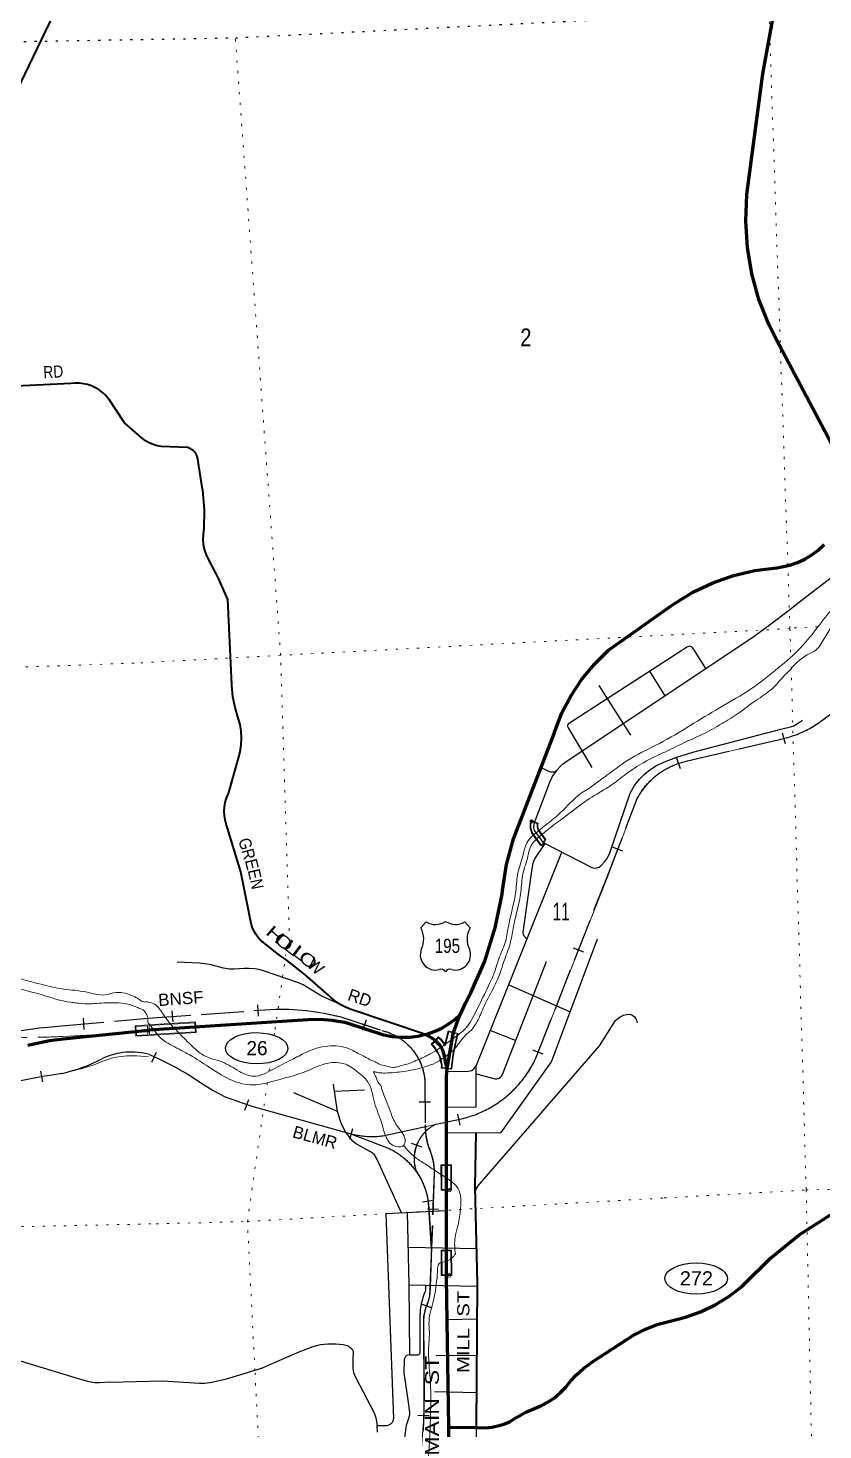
# Model space of a CAD drawing. Header units: feet. Extents: x 751810 to 1010326, y -353855 to -161247.
# Drawn here: x 908761 to 916626, y -209049 to -195181 of the extents above; entities that cross this region are included whole.
import ezdxf
from ezdxf.enums import TextEntityAlignment as Align

# ---------------------------------------------------------------- set-up
doc = ezdxf.new("R2010")
doc.units = ezdxf.units.FT
doc.header["$LTSCALE"] = 70
doc.header["$PDMODE"] = 32
doc.header["$PDSIZE"] = 35
doc.linetypes.add('DOTTED', pattern=[1.5, 0.3, -1.2])
doc.linetypes.add('LONG_DASHED', pattern=[7.5, 6, -1.5])
for name, color, linetype, lineweight in [('16', 7, 'Continuous', 25), ('17', 7, 'Continuous', 25), ('20', 7, 'Continuous', 70), ('23', 7, 'Continuous', 70), ('26', 7, 'Continuous', 40), ('29', 7, 'Continuous', 25), ('31', 7, 'Continuous', 13), ('34', 7, 'Continuous', 25), ('39', 7, 'Continuous', 13), ('55', 7, 'Continuous', 13), ('57', 7, 'Continuous', 13), ('59', 7, 'Continuous', 13), ('6', 7, 'DOTTED', 25), ('63', 7, 'Continuous', 25), ('7', 7, 'DOTTED', 13)]:
    doc.layers.add(name, color=color, linetype=linetype, lineweight=lineweight)
doc.layers.add('27', color=7, linetype='Continuous')

msp = doc.modelspace()

# ---------------------------------------------------------------- linework, layer by layer
at = {"layer": '16'}
for p, q in [((912646.84, -204082.48), (912698.15, -204023.72)), ((912889.91, -204017.75), (912889.63, -204017.95)), ((913082, -204023.63), (913133.39, -204082.48))]:
    msp.add_line(p, q, dxfattribs=at)
for centre, radius, start, end in [((912453.86, -204193.11), 222.05, 332.97043, 29.75871), ((912789.23, -203866.06), 182.07, 239.97227, 303.45418), ((912991.01, -203866.56), 181.52, 236.33975, 300.08743), ((912991, -203866.06), 182.07, 236.54582, 236.59441), ((913326.36, -204193.11), 222.05, 150.24129, 207.02957), ((912793.05, -204348.01), 151.42, 159.09177, 283.81923), ((912987.17, -204348.01), 151.42, 256.18077, 20.90823)]:
    msp.add_arc(centre, radius, start, end, dxfattribs=at)
for centre, major_axis, start_param, end_param in [((912848.39, -204546.83), (-19.56, 51.67), 4.95877769, 6.28318531), ((912931.84, -204546.83), (19.56, 51.67), 0, 1.32637542)]:
    msp.add_ellipse(centre, major_axis=major_axis, ratio=0.929097, start_param=start_param, end_param=end_param, dxfattribs=at)
at = {"layer": '17'}
for centre in [(911022.68, -205273.3), (915370.43, -207550.56)]:
    msp.add_ellipse(centre, major_axis=(-309.24, 1), ratio=0.500121, dxfattribs=at)
at = {"layer": '20'}
for points in [[(916765.15, -199397.9), (916192.82, -198315.65), (916088.8, -198112.71), (915991.94, -197867.38), (915921.25, -197613.27), (915877.51, -197353.17), (915861.2, -197089.91), (915872.49, -196826.4), (916029.65, -195632.38), (916361.64, -193820.17)], [(913035.75, -204941.56), (913091.49, -204820.55), (913141.56, -204724.66), (913279.12, -204410.25), (913383.05, -204083.19), (913452.23, -203747.05), (913455.47, -203713.04), (913495.66, -203454.43), (913562.67, -203201.44), (913964.75, -202158.88), (913972.09, -202136.51), (914043.39, -201955.8), (914133.18, -201783.54), (914240.49, -201621.61), (914364.14, -201471.79), (914502.77, -201335.71), (915123.27, -200896.88), (915153.77, -200875.62), (915339.32, -200762.5), (915535.67, -200669.39), (915740.69, -200597.32), (915952.11, -200547.07), (916167.63, -200519.2), (916218.46, -200512.1), (916296.73, -200494.23), (916372.71, -200468.27), (916445.55, -200434.51), (916514.47, -200393.32), (916578.7, -200345.15), (916637.55, -200290.53)], [(912908.68, -205473.96), (912965.63, -205130.94), (912980.04, -205089.59), (913018.89, -204978.15), (913035.75, -204941.56)], [(912923.48, -209021.56), (912900.78, -207551.3), (912900.78, -207519.84), (912900.94, -206426.36), (912901.06, -205613.37), (912901.06, -205587.54), (912901.93, -205563.37), (912904.18, -205501.06), (912908.68, -205473.96)], [(912950.3, -210758.74), (912944.81, -210402.97), (912923.48, -209021.56)]]:
    msp.add_lwpolyline(points, dxfattribs=at)
at = {"layer": '23'}
msp.add_line((912693.79, -205137.46), (912693.03, -205137.1), dxfattribs=at)
for points in [[(912693.79, -205137.46), (912698.4, -205136.39), (912778.41, -205108.66), (912855.09, -205072.72), (912927.59, -205028.97), (912995.12, -204977.87), (913005.45, -204968.64), (913035.75, -204941.56)], [(908758, -205243.62), (908974.2, -205196.76), (909110.54, -205179.13), (909953.33, -205092.98)], [(912693.79, -205137.46), (912615.92, -205155.6), (912531.9, -205166.08), (912447.23, -205167.73), (912362.86, -205160.51), (912279.7, -205144.52), (911926.85, -205028.73), (911890.05, -205019.47), (911770.51, -204998), (911649.39, -204989.14), (911528, -204992.99), (909953.33, -205092.98)], [(912793.19, -205200.09), (912760.9, -205175.11), (912756.47, -205171.7), (912725.66, -205152.74), (912693.79, -205137.46)], [(912908.68, -205473.96), (912890.11, -205407.55), (912879.7, -205348.48), (912866.89, -205301.08), (912852.48, -205269.99), (912833.26, -205243.57), (912793.19, -205200.09)], [(913198.2, -209025.98), (913290.7, -209027.47), (913350.99, -209021.56), (913410.34, -209009.38), (913468.08, -208991.06), (913523.6, -208966.8), (913576.27, -208936.88), (913583.23, -208932.36), (913686.31, -208873.39), (913794.99, -208825.52), (913833.92, -208811.56), (913903.61, -208774.38), (913969.03, -208730.13), (914029.46, -208679.28), (914084.25, -208622.39), (914125.34, -208570.57), (914187.21, -208501.83), (914255.92, -208439.94), (914330.72, -208385.57), (914345.5, -208376.18), (914751.27, -208111.42), (914870.52, -208050.75), (914995.45, -208002.88), (915112.4, -207971), (915266.33, -207933.55), (915415.51, -207880.23), (915558.29, -207811.6), (915693.12, -207728.42), (915818.52, -207631.6), (915846.25, -207607.18), (916106.12, -207348.9), (916391.56, -207119.2), (916699.45, -206920.6)], [(912923.48, -209021.56), (912943.28, -209021.88), (913198.2, -209025.98)]]:
    msp.add_lwpolyline(points, dxfattribs=at)
at = {"layer": '26'}
for points in [[(908566.97, -195977.35), (909018.23, -195036.42), (909189.67, -194706.68), (909199.77, -194680.65), (909210.62, -194642.99), (909217.48, -194604.4), (909220.26, -194565.3), (909218.94, -194526.12), (909213.53, -194487.3), (909204.1, -194449.26), (909190.74, -194412.41), (909147.15, -194240.43), (909131.15, -194164.29), (909117.74, -194051.87), (909116.14, -193938.66), (909126.39, -193825.91), (909156.75, -192841.51), (909148.94, -192652.31)], [(909713.61, -199086.62), (909562.8, -198854.81), (909554.89, -198844.45), (909527.38, -198813.12), (909496.74, -198784.85), (909463.31, -198759.93), (909427.46, -198738.64), (909389.58, -198721.21), (909350.09, -198707.84), (909309.42, -198698.68), (909268.01, -198693.81), (909226.32, -198693.3), (909184.8, -198697.15), (907553.35, -198775.56)], [(912693.03, -205137.1), (911948.68, -204884.95), (911900.89, -204866.81), (911855.25, -204843.77), (911812.27, -204816.09), (911786.01, -204794.99), (911760.27, -204772.92), (911736.01, -204751.78), (911498.07, -204544.52), (911311.32, -204395.31), (911260.47, -204360.4), (911235.56, -204343.3), (911210.47, -204323.28), (911136.23, -204264.05), (911111.36, -204242.47), (911086.23, -204224.32), (911083.18, -204222.12), (911057.41, -204199.04), (911034.19, -204173.39), (911013.77, -204145.46), (910996.39, -204115.54), (910982.23, -204083.98), (910971.45, -204051.1), (910965.19, -204023.3), (910865.13, -203526.67), (910734.79, -203095.48), (910719.91, -203054.76), (910709.36, -203012.71), (910703.27, -202969.78), (910701.69, -202926.46), (910704.66, -202883.21), (910712.13, -202840.5), (910724.02, -202798.81), (910740.2, -202758.59), (910748.17, -202742.38), (910842.79, -202404.84), (910859.83, -202339.4), (910869.93, -202272.55), (910872.99, -202205), (910868.97, -202137.51), (910857.92, -202070.8), (910840.7, -202007.89), (910808.67, -201902.81), (910787.79, -201794.96), (910778.31, -201685.53), (910778.11, -201679.36), (910736, -200834.26), (910648.17, -200632.22), (910621.18, -200579.93), (910533.1, -200407.39), (910516.68, -200366.84), (910504.59, -200324.8), (910496.96, -200281.73), (910493.88, -200238.1), (910495.37, -200194.38), (910501.42, -200151.06), (910504.58, -200136.22), (910506.66, -199944.21), (910488.66, -199753.04), (910483.77, -199721.72), (910444.74, -199467.95), (910440.92, -199443.13), (910434.24, -199417.95), (910433.32, -199415.14), (910427.4, -199401.98), (910420.14, -199389.5), (910411.62, -199377.86), (910401.93, -199367.17), (910391.17, -199357.55), (910379.47, -199349.11), (910366.95, -199341.94), (910353.75, -199336.11), (910340.01, -199331.7), (910338.52, -199331.32), (910077.77, -199321.44), (910036.88, -199313.08), (909997.08, -199300.49), (909958.82, -199283.81), (909922.51, -199263.23), (909888.55, -199238.96), (909857.32, -199211.27), (909847.96, -199201.75), (909713.61, -199086.62)], [(913198.2, -209025.98), (913207.03, -207596.02), (913185.85, -206643.44), (913194.16, -206106.53)]]:
    msp.add_lwpolyline(points, dxfattribs=at)
at = {"layer": '29'}
for p, q in [((914080.24, -202439.68), (915943.31, -201196.02)), ((914109.35, -202060.25), (915275.71, -201306.22)), ((915335.44, -201312.47), (915461.84, -201517.31)), ((914909.76, -201543.15), (915061.79, -201787.59)), ((914408.46, -201683.32), (914720.37, -202175.26)), ((914106.01, -202104.44), (914337.38, -202493.97)), ((913775.97, -203400.66), (913876.5, -203246.89)), ((913864.2, -203240.66), (914338.56, -203483.2)), ((913454.91, -205531.16), (913890.67, -204414.35)), ((913516.16, -204645.61), (914125.13, -204913.46)), ((913585.16, -205197.33), (913334.19, -205097.03)), ((911821.99, -205898.85), (911783.83, -205629.13)), ((911821.99, -205898.85), (911390.66, -205714.79)), ((911793.63, -205696.16), (912090.28, -205682.56)), ((912901.3, -206109.99), (913440.22, -206104.68)), ((912456.92, -206901.57), (912211.46, -206365.74)), ((912521.99, -207239.47), (913199.75, -207253.06)), ((912529.48, -207613.06), (913207.11, -207625.18)), ((912640.53, -208281.03), (912638.92, -207900.18)), ((912907.16, -207956.18), (913202.58, -207951.14)), ((912798.11, -208308.18), (913202.57, -208310.63)), ((909570.07, -208576.48), (910091.88, -208564.14)), ((912783.63, -208667.47), (913199.55, -208679.82)), ((912219.17, -209070.11), (912215.58, -209005.89)), ((913195.38, -209911.99), (913198.2, -209025.98))]:
    msp.add_line(p, q, dxfattribs=at)
for points in [[(915943.31, -201196.02), (916119.87, -201066.42), (916268.16, -200955.15), (916453.53, -200811.72), (916690.8, -200628.74), (916735.29, -200586.71), (916774.84, -200537.26), (916873.7, -200396.3), (917244.44, -199842.4), (917306.22, -199770.69), (917402.62, -199679.2), (917617.64, -199486.31)], [(915335.44, -201312.47), (915323.41, -201301.95), (915315.38, -201298.25), (915307.96, -201296.39), (915296.84, -201297.63), (915275.71, -201306.22)], [(914338.56, -203483.2), (914365.08, -203490.32), (914389.8, -203487.85), (914410.81, -203480.43), (914429.34, -203468.07), (914471.36, -203421.09), (914487.43, -203400.06), (914501.02, -203376.57), (914518.33, -203338.24), (914718.53, -202750.94), (914760.56, -202673.03), (914809.98, -202609.99), (914856.96, -202564.22), (914900.21, -202527.13), (914970.65, -202480.15), (915073.23, -202433.16), (915178.26, -202392.38), (915336.45, -202345.39), (916208.95, -202117.89), (916305.34, -202093.16), (916337.5, -202082.02), (916374.55, -202061.02), (916421.51, -202026.4)], [(914109.35, -202060.25), (914101.21, -202070.37), (914098.74, -202080.26), (914099.36, -202091.39), (914106.01, -202104.44)], [(913991.23, -202522.89), (914035.72, -202475.9), (914049.31, -202462.92), (914080.24, -202439.68)], [(913991.23, -202522.89), (913951.06, -202578.52), (913938.09, -202600.78), (913920.16, -202642.81), (913775.57, -203024.86)], [(913838.03, -202496.12), (913911.52, -202531.54), (913919.55, -202534.63), (913932.53, -202538.34), (913946.74, -202538.96), (913955.39, -202538.34), (913964.66, -202537.72), (913972.69, -202534.63), (913991.23, -202522.89)], [(913864.2, -203240.66), (913851.58, -203227.61), (913841.07, -203212.78), (913773.1, -203117.57), (913766.92, -203105.83), (913764.45, -203090.99), (913765.07, -203080.48), (913767.54, -203063.79), (913775.57, -203024.86)], [(912904.88, -205854.46), (913193.88, -205853.18), (913193.61, -205450.13), (913197.34, -205439.93), (914041.24, -203332.42)], [(913695.25, -204193.86), (913670.54, -204162.95), (913661.89, -204148.12), (913660.65, -204128.33), (913669.3, -204054.15), (913747.16, -203494.05), (913759.52, -203442.12), (913764.46, -203423.57), (913775.97, -203400.66)], [(913440.22, -206104.68), (913941.33, -205406.3), (914394.62, -204190.82)], [(911850.38, -204841.31), (911668.48, -204756.43), (911567.14, -204699.55), (911483.1, -204645.15), (911446.02, -204629.08), (911080.22, -204504.19), (911045.6, -204493.07), (911006.06, -204486.88), (910944.26, -204483.17), (910899.78, -204484.41), (910800.91, -204491.83), (910755.18, -204490.59), (910694.63, -204481.94), (910571.05, -204447.32), (910530.25, -204439.9), (910457.35, -204432.48), (910237.37, -204422.59)], [(914572.9, -204999.36), (914594.95, -204977.75), (914619.67, -204961.68), (914651.8, -204946.84), (914682.7, -204938.19), (914709.89, -204936.95), (914725.95, -204939.42), (914745.73, -204948.08), (914760.56, -204961.68), (914772.92, -204977.75), (914781.57, -204993.83), (914787.75, -205021.03)], [(913207.25, -206641.6), (914415.05, -205250.23), (914572.9, -204999.36)], [(912901.96, -205502.23), (913116.88, -205499.52), (913134.18, -205497.05), (913149.01, -205492.1), (913165.08, -205482.21), (913176.2, -205473.56), (913197.34, -205439.93)], [(913193.66, -205524.29), (913381.35, -205576.18), (913399.89, -205576.18), (913413.48, -205572.47), (913422.14, -205567.52), (913435.73, -205557.63), (913444.38, -205548.98), (913454.91, -205531.16)], [(912211.46, -206365.74), (912187.21, -206327.01), (912167.43, -206309.7), (912147.66, -206296.1), (912000.59, -206214.5), (911974.64, -206193.48), (911956.1, -206172.46), (911902.96, -206099.51), (911865.88, -206029.03), (911848.58, -205983.28), (911821.99, -205898.85)], [(913207.25, -206641.6), (913200.63, -206650.36), (913195.38, -206659.94), (913190.75, -206671.38), (913186.77, -206684.76)], [(912899.07, -206879.72), (912301.59, -206909.25), (912376.03, -208938.33)], [(912511.36, -206898.88), (912529.1, -207611.44), (912536.08, -208306.84)], [(912693.41, -207616.33), (912691.47, -207666.09), (912688.38, -207679.7), (912677.88, -207709.37), (912665.52, -207742.14), (912661.81, -207755.12), (912651.28, -207802.51)], [(912651.28, -207802.51), (912642.04, -207843.53), (912640.81, -207859.6), (912638.92, -207900.18)], [(909570.07, -208576.48), (909466.64, -208581.1), (909422.86, -208581.12), (909366.55, -208572.77), (909260.21, -208543.56), (908259.31, -208238.98), (908188.41, -208213.95), (908111.25, -208178.45), (908058.27, -208149.39)], [(910091.88, -208564.14), (910458.23, -208586.03), (910510.13, -208586.03), (910579.34, -208577.37), (910722.7, -208541.52), (910888.31, -208494.53), (911081.11, -208432.71), (911199.75, -208380.78), (911444.46, -208274.44), (911580.4, -208222.51), (911616.24, -208212.62), (911654.56, -208203.96), (911691.63, -208199.02), (911726.24, -208195.31), (911805.33, -208196.55), (911879.48, -208202.73), (911919.04, -208213.86), (911941.28, -208224.98), (911966, -208249.71), (911973.41, -208262.08), (911975.88, -208279.39), (911973.41, -208348.63), (911973.41, -208440.13), (911980.83, -208480.93), (912003.07, -208531.63), (912185.98, -208877.84), (912203.28, -208927.3), (912215.58, -209005.89)], [(912536.08, -208306.84), (912610.54, -208307.2), (912616.72, -208306.58), (912621.66, -208305.04), (912626.6, -208303.18), (912630.31, -208300.4), (912634.64, -208296.38), (912637.73, -208290.82), (912639.27, -208286.49), (912640.53, -208281.03)], [(912536.08, -208306.84), (912517.24, -208309.36), (912503.64, -208313.69), (912500.55, -208315.55), (912495.61, -208321.73), (912487.57, -208335.95), (912483.25, -208355.73), (912481.39, -208375.52), (912478.31, -208462.69), (912480.16, -208484.33), (912525.89, -208797.16), (912533.3, -208880.01), (912533.31, -208896.7), (912531.45, -208910.92), (912522.18, -208945.54), (912502.41, -209003.04), (912497.46, -209024.06), (912462.39, -209307.39)], [(912215.58, -209005.89), (912311.45, -209003.66), (912323.81, -209001.8), (912338.02, -208996.24), (912350.38, -208988.2), (912359.03, -208979.54), (912366.45, -208970.89), (912372.01, -208959.14), (912375.1, -208949.25), (912376.03, -208938.33)]]:
    msp.add_lwpolyline(points, dxfattribs=at)
at = {"layer": '31'}
for p, q in [((913738.15, -203020.07), (913808.51, -203046.06)), ((913742.94, -203030.36), (913799.39, -203051.21)), ((913823.88, -203258.41), (913743.27, -203143.29)), ((913830.43, -203253.82), (913749.82, -203138.7)), ((913882.03, -203207.82), (913810.54, -203109.35)), ((913849.04, -203274.35), (913882.24, -203207.16))]:
    msp.add_line(p, q, dxfattribs=at)
msp.add_lwpolyline([(913803.57, -203113.36), (913872.65, -203208.51), (913845.1, -203264.28)], dxfattribs=at)
for centre, radius, start, end in [((913879.62, -203075.91), 152.07, 158.45899, 206.29538), ((913879.62, -203075.91), 144.07, 161.56977, 206.29538), ((913923.18, -203074.09), 125.89, 169.52772, 198.17179), ((913923.18, -203074.09), 117.89, 166.2603, 197.37791), ((913864.7, -203221.82), 54.76, 221.8699, 253.20523), ((913864.7, -203221.82), 46.76, 221.8699, 245.21948)]:
    msp.add_arc(centre, radius, start, end, dxfattribs=at)
msp.add_point((913742.94, -203030.36), dxfattribs=at)
at = {"layer": '34', "lineweight": 13}
for p, q in [((915284.94, -202432.38), (916151.49, -202228.7)), ((909953.4, -205356.97), (909838.3, -205347.75)), ((908924.6, -205547.16), (908499.54, -205630.78)), ((912269.9, -206140.4), (913048.14, -205972.67)), ((911944.1, -206116.45), (912315.91, -206257.85)), ((912723.57, -206843.49), (912750.78, -207256.08)), ((912751.5, -207242.81), (912736.7, -207638.13)), ((912671.79, -207980.19), (912677.15, -208720.93))]:
    msp.add_line(p, q, dxfattribs=at)
at = {"layer": '34'}
for p, q in [((909984.67, -205411.02), (910030.55, -205310.37)), ((908883.62, -205498.04), (908904.97, -205606.57)), ((910906.66, -205883.8), (910943.95, -205779.66)), ((911943.82, -206171.83), (911972.93, -206065.12)), ((912661.87, -206790.65), (912771.28, -206774.46)), ((912651.28, -207802.51), (912755, -207842.03)), ((912618.59, -208901.54), (912729.1, -208906.08))]:
    msp.add_line(p, q, dxfattribs=at)
at = {"layer": '34', "lineweight": 13}
for points in [[(913782.95, -205377.05), (914489.15, -203587.26), (914788.13, -202803.91)], [(909961.96, -205335.92), (910055.42, -205378.52), (910212.54, -205457.98), (910340.98, -205530.87), (910476.93, -205618.52), (910593.16, -205693.37), (910711.97, -205753.87), (910823.8, -205794.53), (910973.49, -205848.13), (911944.1, -206116.45)]]:
    msp.add_lwpolyline(points, dxfattribs=at)
at = {"layer": '34'}
for points in [[(909963, -205335.18), (910055.9, -205377.53), (910213.06, -205457.01), (910341.55, -205529.93), (910477.53, -205617.6), (910593.71, -205692.42), (910712.41, -205752.86), (910824.17, -205793.5), (910973.82, -205847.08), (911944.39, -206115.39), (911944.47, -206115.41)], [(909093.61, -205521.61), (909078.97, -205524.46), (909037.16, -205531.91), (908995.57, -205538.52), (908953.8, -205544.66), (908924.77, -205548.25), (908499.71, -205631.87)], [(911944.49, -206115.42), (912316.34, -206256.84), (912327.75, -206262.1), (912338.96, -206267.58), (912350.09, -206273.24), (912361.2, -206279.08), (912372.15, -206285.14), (912382.94, -206291.37), (912393.72, -206297.77), (912404.34, -206304.39), (912414.8, -206311.18), (912425.22, -206318.19), (912435.44, -206325.34), (912445.59, -206332.62), (912455.63, -206340.17), (912465.45, -206347.85), (912475.17, -206355.72), (912484.76, -206363.69), (912494.25, -206371.93), (912503.54, -206380.24), (912512.72, -206388.81), (912521.71, -206397.45), (912530.6, -206406.29), (912539.28, -206415.26), (912547.8, -206424.39), (912556.2, -206433.64), (912564.42, -206443.11), (912572.51, -206452.68), (912580.38, -206462.39), (912588.13, -206472.2), (912595.62, -206482.22), (912602.99, -206492.33), (912610.18, -206502.5), (912611.1, -206503.86), (912617.64, -206513.75), (912623.93, -206523.73), (912630.03, -206533.84), (912636.07, -206544.06), (912641.84, -206554.39), (912647.41, -206564.77), (912652.9, -206575.28), (912658.13, -206585.89), (912663.16, -206596.56), (912668.05, -206607.4), (912672.69, -206618.22), (912677.22, -206629.14), (912681.53, -206640.2), (912685.6, -206651.26), (912689.49, -206662.43), (912693.24, -206673.62), (912696.75, -206684.97), (912700.09, -206696.28), (912703.19, -206707.74), (912706.12, -206719.16), (912708.86, -206730.7), (912711.37, -206742.23), (912713.67, -206753.82), (912715.81, -206765.43), (912717.7, -206777.14), (912719.44, -206788.86), (912720.92, -206800.59), (912722.26, -206812.33), (912723.31, -206824.11), (912724.2, -206835.91), (912724.67, -206843.42), (912750.67, -207237.74)], [(912752.69, -207240.31), (912737.8, -207638.13), (912738.01, -207645.51), (912738.05, -207652.9), (912737.96, -207660.29), (912737.79, -207667.72), (912737.45, -207675.12), (912736.98, -207682.49), (912736.42, -207689.89), (912735.69, -207697.26), (912734.84, -207704.59), (912733.86, -207711.97), (912732.75, -207719.26), (912731.55, -207726.56), (912730.19, -207733.87), (912728.7, -207741.09), (912727.07, -207748.32), (912725.37, -207755.52), (912723.48, -207762.71), (912721.52, -207769.82), (912719.38, -207776.94), (912717.17, -207783.98), (912714.81, -207791.02), (912712.33, -207797.99), (912711.66, -207799.79), (912708.43, -207807.35), (912705.39, -207814.92), (912702.49, -207822.55), (912699.66, -207830.25), (912697, -207837.98), (912694.51, -207845.73), (912692.07, -207853.55), (912689.83, -207861.41), (912687.75, -207869.28), (912685.76, -207877.26)], [(912685.76, -207877.26), (912683.94, -207885.2), (912682.21, -207893.18), (912680.65, -207901.23), (912679.26, -207909.26), (912678, -207917.34), (912676.83, -207925.41), (912675.84, -207933.56), (912674.99, -207941.66), (912674.29, -207949.84), (912673.72, -207957.97), (912673.28, -207966.15), (912673, -207974.3), (912672.89, -207980.2), (912678.25, -208720.93), (912678.18, -208808.25), (912676.11, -208895.09), (912672.54, -208981.93), (912667.98, -209069.27)]]:
    msp.add_lwpolyline(points, dxfattribs=at)
at = {"layer": '34', "lineweight": 13}
for centre, radius, start, end in [((915974.05, -201162.4), 1080.96, 279.44801, 307.06978), ((915427.05, -203140.34), 722.08, 101.35025, 152.23047), ((909791.59, -206154.78), 808.38, 86.6872, 115.36502), ((912798.47, -204913.57), 1088.13, 283.26491, 334.78994), ((908632.71, -203144.76), 2420.07, 276.92743, 289.61921), ((912964.77, -206365.17), 380.96, 118.61397, 201.44799), ((912166.5, -205319.03), 827.85, 254.41628, 277.17528), ((912020.31, -206909.46), 715.52, 34.47212, 65.59882), ((912048.05, -206880.93), 676.56, 3.17298, 33.81045), ((912313.77, -207652.51), 423.17, 339.69199, 1.94727), ((913141.15, -207986.45), 469.4, 156.51286, 179.23556), ((907688.41, -208745.34), 4988.8, 351.66459, 0.28041)]:
    msp.add_arc(centre, radius, start, end, dxfattribs=at)
at = {"layer": '34'}
for centre, radius, start, end in [((908754.77, -203956.39), 1601.27, 282.28255, 297.68206), ((909782.78, -205987.48), 676.64, 74.55482, 114.82827)]:
    msp.add_arc(centre, radius, start, end, dxfattribs=at)
at = {"layer": '39'}
for p, q in [((916713.12, -201097.82), (916586.5, -201300.73)), ((912945.34, -206595.33), (912945.52, -206595.53))]:
    msp.add_line(p, q, dxfattribs=at)
msp.add_lwpolyline([(910044.83, -205140.21), (909960.71, -205036.56), (909957.38, -205030.97), (909950.58, -205024.92)], dxfattribs=at)
for centre, radius, start, end in [((916430.96, -201183.64), 194.7, 289.7228, 323.02813), ((916792.87, -201927.46), 634, 117.85323, 139.94302)]:
    msp.add_arc(centre, radius, start, end, dxfattribs=at)
for points in [[(914487.64, -202572.88), (914733.35, -202400.57), (915007.56, -202256.86), (915313.06, -202079.91), (915600.46, -201905.56), (915919.65, -201714.07), (916183.93, -201510.22), (916405.93, -201309.72), (916586.96, -201090.36), (916766.41, -200885.17), (916930.73, -200779.2), (917281.44, -200693.53), (917489.44, -200695), (917776.89, -200653.66), (917903.45, -200567.02), (918050.44, -200356.8), (918216.44, -200305.2), (918414.02, -200230.42), (918563.16, -200221.67), (918878.68, -200042.39), (918987.2, -199762.85), (919000.6, -199728.91)], [(909208.05, -204820.82), (909180.63, -204817.8), (908891.88, -204742.04), (908517.81, -204646.74), (908312.18, -204584.55), (907980.25, -204481.9), (907742.86, -204436.81), (907475.25, -204392.64), (907184.92, -204331.04), (906943.2, -204276), (906625.7, -204249.49), (906301.97, -204217.13), (905975.06, -204146.58), (905733.62, -204035.1), (905534.24, -203847.76), (905416.21, -203682.11), (905211.84, -203529.19), (904909.16, -203459.9), (904556.79, -203414.31), (904307.73, -203317.18), (903979.29, -203262.79), (903753.96, -203281.82), (903553.71, -203263.8), (903314.71, -203099.85), (903121.74, -202924.41), (903032.07, -202828.41), (903053.52, -202672.57), (903057.47, -202603.93), (903012.54, -202454.17), (902899.4, -202316.57), (902824.61, -202179.82), (902776.52, -202058.36), (902741.11, -201890.17), (902732.48, -201608.29), (902756.97, -201420.11), (902817.47, -201156.26), (902849.29, -200943.67), (902928.42, -200695.37), (902959.57, -200527.14), (903041.36, -200365.41), (903091.33, -200218.77), (903086.76, -200069.78), (903013.17, -200037.78), (902840.48, -200063.25), (902668.55, -200132.6)], [(903002.19, -201128.41), (902914.47, -201425.34), (902878.41, -201763.01), (902890.46, -202024.63), (902984.68, -202203.11), (903110.71, -202366.5), (903284.3, -202502.23), (903336.72, -202567.13), (903278.69, -202714.01), (903270.42, -202839.22), (903312.35, -202956.83), (903528.75, -203107.37), (903703.54, -203150.36), (903965.99, -203091.9), (904200.43, -203106.86), (904445.94, -203153.72), (904721.01, -203244), (905046.96, -203348.85), (905344.76, -203456.58), (905576.05, -203566.35), (905741.05, -203750.71), (905866.34, -203889.94), (905986.31, -203987.02), (906119.27, -204047.42), (906326.18, -204085.39), (906517.15, -204129.9), (906721.36, -204145.78), (906986.22, -204165.85), (907246.14, -204222.34), (907538.3, -204277.84), (907767.87, -204331.24), (907987.12, -204376.89), (908278.99, -204488.83), (908522.85, -204547.83), (908872.49, -204635.83), (909112.07, -204686.9), (909332.84, -204716.38), (909523.32, -204744.78), (909635.55, -204721.18), (909804.11, -204758.31), (909835.38, -204773.31)], [(913957.67, -203067.32), (914032.32, -203012.48), (914204.45, -202880.85), (914386.71, -202759.34), (914533.53, -202668.21), (914675.29, -202561.89), (914852.48, -202445.45), (915070.18, -202339.13), (915267.63, -202242.94), (915434.7, -202167), (915627.09, -202060.68), (915789.1, -201959.43), (915961.23, -201832.86), (916123.24, -201716.41), (916249.81, -201579.72), (916306.39, -201526.91)], [(914487.64, -202572.88), (914368.84, -202659.54), (914310.48, -202702.7), (914242.49, -202742.61)], [(913760.01, -203166.59), (913866.51, -203076.48), (914004.87, -202965.19), (914200.38, -202775.7), (914242.49, -202742.61)], [(913012.42, -205143.45), (913076.15, -205089.57), (913120.91, -205035.85), (913219.82, -204854.11), (913330.88, -204627.12), (913375.65, -204518.78), (913418.34, -204387.9), (913481.5, -204225.47), (913511.58, -204078.09), (913553.69, -203888.6), (913586.78, -203720.16), (913607.83, -203536.68), (913658.97, -203359.22), (913695.06, -203241.91), (913749.2, -203175.74), (913760.01, -203166.59)], [(913788.5, -203207.99), (913898.33, -203115.05), (913957.67, -203067.32)], [(913143.72, -205096.88), (913194.33, -205026.9), (913264.35, -204877.04), (913365.8, -204677.26), (913418.62, -204561.76), (913468.76, -204414.92), (913529.64, -204239.63), (913560.48, -204088.51), (913602.63, -203898.84), (913636.23, -203727.84), (913657.03, -203546.52), (913706.89, -203373.5), (913739.97, -203265.98), (913785, -203210.95), (913788.5, -203207.99)], [(909208.05, -204820.82), (909259.18, -204828.16), (909395.17, -204832.12), (909488.91, -204825.52), (909593.22, -204822.88), (909716.01, -204829.48), (909835.39, -204865.73)], [(909835.38, -204773.31), (909864.88, -204792.18), (909891.28, -204809.34), (909912.41, -204815.29), (909929.57, -204815.29), (909942.11, -204814.39)], [(909942.11, -204814.39), (910012.98, -204837.41), (910103.11, -204945.4), (910259.04, -205127.79)], [(909835.39, -204865.73), (909877.53, -204883.8), (909905.36, -204898.59), (909936.66, -204943.81), (909946.23, -204978.59), (909949.53, -205022.01), (909950.58, -205024.92)], [(912838.77, -205389.55), (912989.76, -205267.33), (913036.32, -205206.44), (913090.04, -205143.77), (913143.72, -205096.88)], [(912250.71, -205641.85), (912261.86, -205681.16), (912314.47, -205816.54), (912351.91, -205918.13), (912410.09, -206037.21), (912486.47, -206157.73), (912480.57, -206228.45), (912398.3, -206245.16), (912304.63, -206153.41), (912257.82, -206009.79), (912189.1, -205810.43), (912120.08, -205601.01), (912026.47, -205511.26), (911900.83, -205430.6), (911722.89, -205422.13), (911525.24, -205494.89), (911171.19, -205602.83), (911018.69, -205633.86), (910785.25, -205592.88), (910565.4, -205468.85), (910388.28, -205355.55), (910320.48, -205317.39), (910146, -205224.17), (910050.8, -205148.58), (910044.83, -205140.21)], [(910258.98, -205127.72), (910383.05, -205250.92), (910519.45, -205353.42), (910680.66, -205408.77), (910853.12, -205502.06), (910993.91, -205550), (911181.6, -205481.59), (911368.48, -205386.99), (911509.59, -205314.01), (911727.72, -205250.67), (911936.53, -205278.32), (912082.16, -205352.31), (912124.57, -205373.08)], [(912627.28, -205383.49), (912753.61, -205320.32), (913012.42, -205143.45)], [(912627.28, -205383.49), (912588.56, -205399.88), (912537.44, -205421.79), (912479.02, -205438.22), (912415.12, -205456.47), (912369.48, -205461.95), (912298.28, -205447.35), (912238.04, -205430.92), (912203.35, -205412.66), (912168.66, -205398.05), (912124.57, -205373.08)], [(912191.87, -205506.03), (912188.11, -205504.96), (912183.74, -205503.56), (912180.31, -205505.74), (912180.47, -205509.49), (912182.49, -205514.79), (912184.52, -205519.62), (912189.82, -205529.13), (912195.75, -205542.69), (912200.74, -205553.76), (912208.06, -205573.72), (912214.92, -205591.49), (912221, -205603.34)], [(912191.87, -205506.03), (912230.49, -205514.45), (912294.96, -205518.03), (912386.29, -205512.66), (912472.24, -205503.7), (912572.52, -205485.8), (912638.78, -205469.68), (912717.57, -205446.4), (912816.06, -205405.21), (912838.77, -205389.55)], [(912221, -205603.34), (912234.57, -205622.98), (912245.17, -205634.21), (912250.71, -205641.85)], [(912473.63, -206233.52), (912593.45, -206353.86), (912690.29, -206417.29), (912801.63, -206492.37), (912846.87, -206521.69)], [(912846.87, -206521.69), (913025.53, -206682.78), (913037.64, -206879.9), (913010.19, -207037.96), (912985.23, -207145.56), (912988.38, -207306.84)], [(912988.38, -207306.84), (912972.97, -207328.08), (912959.64, -207343.07), (912848.07, -207392.73)], [(912810.12, -207510.09), (912812.62, -207464.69), (912813.87, -207434.28), (912822.2, -207410.96), (912838.02, -207395.97), (912848.07, -207392.73)], [(912810.12, -207510.09), (912772.13, -207766.98), (912727.82, -207967.9), (912731.48, -208086.41), (912723.41, -208253.11), (912739.54, -208535.44), (912744.92, -208731.72), (912736.85, -209075.88), (912720.72, -209336.7), (912680.39, -209594.82), (912644.2, -209846.81), (912664.69, -210053.74), (912703.06, -210205.59)]]:
    msp.add_spline(points, degree=3, dxfattribs=at)
at = {"layer": '55'}
for p in [(912926.83, -206676.24), (912929.5, -207520.02)]:
    msp.add_point(p, dxfattribs=at)
at = {"layer": '57'}
for p, q in [((912916.52, -205100.15), (912884.54, -205230.15)), ((912916.52, -205100.15), (913016.6, -205127.54)), ((912748.38, -205234.03), (912822.39, -205158.78)), ((912759.35, -205234.27), (912822.52, -205170.05)), ((912953.94, -205480.79), (912847.9, -205470.89)), ((912845.79, -206426.58), (912950.79, -206426.14)), ((912846.83, -206676.58), (912845.79, -206426.58)), ((912951.83, -206676.14), (912950.79, -206426.14)), ((912951.83, -206676.14), (912846.83, -206676.58)), ((912846.74, -207270.92), (912951.74, -207269.76)), ((912849.5, -207520.9), (912846.74, -207270.92)), ((912954.5, -207519.74), (912951.74, -207269.76)), ((912954.5, -207519.74), (912849.5, -207520.9))]:
    msp.add_line(p, q, dxfattribs=at)
for points in [[(912748.38, -205234.03), (912778.13, -205267.14), (912812.09, -205317.86), (912830.38, -205358.44), (912842.58, -205405.78), (912851.29, -205441.28), (912847.9, -205470.89)], [(912856.78, -205463.68), (912859.4, -205440.77), (912850.34, -205403.83), (912837.96, -205355.78), (912819.11, -205313.96), (912784.46, -205262.22), (912759.35, -205234.27)], [(912822.39, -205158.78), (912851.29, -205186.83), (912884.54, -205230.15)], [(912822.52, -205170.05), (912845.3, -205192.16), (912888.33, -205248.23), (912922.33, -205110.03), (913007.01, -205133.21)], [(913007.01, -205133.21), (912985.43, -205223.16), (912963.58, -205333.47), (912948.71, -205445.51), (912946.61, -205472.07), (912856.78, -205463.68)], [(913016.6, -205127.54), (912993.25, -205224.87), (912971.48, -205334.77), (912956.67, -205446.35), (912953.94, -205480.79)]]:
    msp.add_lwpolyline(points, dxfattribs=at)
for points in [[(912942.82, -206434.16), (912853.81, -206434.54), (912854.79, -206668.55), (912943.8, -206668.17)], [(912943.83, -207277.84), (912854.82, -207278.82), (912857.4, -207512.81), (912946.41, -207511.83)]]:
    msp.add_lwpolyline(points, close=True, dxfattribs=at)
at = {"layer": '59'}
for p, q in [((909819.23, -205049.76), (909951.28, -205041.65)), ((909951.28, -205041.65), (910418.11, -205012.95)), ((910418.11, -205012.95), (910424.55, -205117.75)), ((910424.55, -205117.75), (909955.47, -205146.59))]:
    msp.add_line(p, q, dxfattribs=at)
msp.add_lwpolyline([(909955.47, -205146.59), (909825.67, -205154.56), (909819.23, -205049.76)], dxfattribs=at)
for points in [[(909943.62, -205050.13), (909827.7, -205057.26), (909833.16, -205146.08), (909947.17, -205139.09)], [(910410.62, -205021.43), (909959.58, -205049.15), (909963.13, -205138.11), (910416.08, -205110.27)]]:
    msp.add_lwpolyline(points, close=True, dxfattribs=at)
at = {"layer": '6'}
for points in [[(909562.44, -195298.82), (910811.65, -195277.64), (913007.01, -195167.82), (916091.47, -195015.75), (918502.84, -194905.14), (919740.85, -194864.33)], [(900405.74, -195606.16), (902441.03, -195516.89), (905482.95, -195389.04), (907040.71, -195341.11), (909562.44, -195298.82)]]:
    msp.add_lwpolyline(points, dxfattribs=at)
at = {"layer": '63'}
for p, q in [((916253.4, -202261.92), (916226.55, -202154.62)), ((915214.85, -202509.09), (915179.54, -202404.27)), ((914647.09, -203323.49), (914543.75, -203284.05)), ((914258.93, -204323.61), (914156.04, -204283.01)), ((910195.45, -205012.51), (910187.53, -204902.18)), ((911041.68, -204954.6), (911033.76, -204844.27)), ((909314.54, -205086.71), (909308.64, -204976.26)), ((912073.54, -205092.82), (912108.17, -204987.77)), ((913857.98, -205332.66), (913755.09, -205292.06)), ((912631.95, -205802.44), (912742.56, -205801.25)), ((913035.67, -206032.76), (913012.36, -205924.63)), ((912659.5, -206251.96), (912555, -206215.68)), ((912712.27, -206860.36), (912822.81, -206864.5))]:
    msp.add_line(p, q, dxfattribs=at)
at = {"layer": '63', "linetype": 'LONG_DASHED', "lineweight": 13}
for p, q in [((909953.56, -204976.41), (911210.67, -204886.22)), ((911844, -204960.81), (912263.65, -205099.17)), ((909099.96, -205156.45), (909955.86, -205110.74)), ((912685.79, -205591.22), (912690.52, -206030.35)), ((912779.22, -206502.05), (912751.5, -207242.81))]:
    msp.add_line(p, q, dxfattribs=at)
at = {"layer": '63', "linetype": 'LONG_DASHED'}
for points in [[(914879.35, -202668.05), (914887.67, -202658.62), (914896.18, -202649.28), (914904.78, -202640.08), (914913.64, -202631.02), (914922.56, -202622.15), (914931.74, -202613.41), (914940.98, -202604.88), (914950.4, -202596.43), (914959.96, -202588.22), (914969.67, -202580.18), (914979.48, -202572.27), (914989.5, -202564.55), (914999.63, -202556.96), (915009.87, -202549.61), (915020.22, -202542.39), (915030.75, -202535.43), (915041.37, -202528.6), (915052.06, -202521.97), (915062.91, -202515.5), (915073.87, -202509.26), (915085, -202503.19), (915096.12, -202497.27), (915107.44, -202491.62), (915118.8, -202486.18), (915130.27, -202480.85), (915141.77, -202475.78), (915153.47, -202470.92), (915165.19, -202466.21), (915176.99, -202461.81), (915188.83, -202457.49), (915200.85, -202453.44), (915212.83, -202449.62), (915224.88, -202445.99), (915237.08, -202442.53), (915249.28, -202439.38), (915261.51, -202436.35), (915273.83, -202433.6), (915284.7, -202431.31), (916151.27, -202227.62), (916169.93, -202224.41), (916188.38, -202220.79), (916206.77, -202216.86), (916225.24, -202212.69), (916243.52, -202208.12), (916261.65, -202203.23), (916279.85, -202198.12), (916297.87, -202192.61), (916315.73, -202186.79), (916333.64, -202180.63), (916351.29, -202174.19), (916368.9, -202167.54), (916386.44, -202160.46), (916403.72, -202153.1), (916420.95, -202145.42), (916438.02, -202137.54), (916455.03, -202129.23), (916471.79, -202120.75), (916488.47, -202111.84), (916504.92, -202102.76), (916521.31, -202093.35), (916537.43, -202083.66), (916553.39, -202073.67), (916569.21, -202063.49), (916584.86, -202052.89), (916600.36, -202042.1), (916615.6, -202031.03), (916624.98, -202024.02), (918935.14, -200303.07)], [(911944.58, -206115.44), (911958.36, -206119.2), (911972.32, -206122.66), (911986.36, -206125.9), (912000.51, -206128.98), (912014.68, -206131.73), (912028.83, -206134.22), (912043.12, -206136.57), (912057.4, -206138.58), (912071.68, -206140.34), (912086.1, -206141.87), (912100.43, -206143.11), (912114.8, -206144.2), (912129.26, -206144.98), (912143.63, -206145.47), (912158.06, -206145.72), (912172.46, -206145.78), (912186.95, -206145.53), (912201.33, -206145.08), (912215.79, -206144.3), (912230.15, -206143.33), (912244.56, -206142.11), (912258.88, -206140.62), (912269.72, -206139.31), (913047.89, -205971.6), (913066.38, -205967.12), (913084.66, -205962.26), (913102.87, -205957.07), (913121.14, -205951.65), (913139.19, -205945.83), (913157.08, -205939.71), (913175.02, -205933.37), (913192.74, -205926.62), (913210.29, -205919.57), (913227.87, -205912.19), (913245.17, -205904.54), (913262.41, -205896.67), (913279.55, -205888.39), (913296.41, -205879.84), (913313.2, -205870.97), (913329.82, -205861.91), (913346.36, -205852.43), (913362.62, -205842.79), (913378.78, -205832.73), (913394.69, -205822.5), (913410.52, -205811.95), (913426.06, -205801.14), (913441.43, -205790.03), (913456.63, -205778.74), (913471.64, -205767.06), (913486.48, -205755.18), (913501.04, -205743.04), (913515.44, -205730.7), (913529.54, -205718.01), (913543.48, -205705.11), (913557.15, -205692.06), (913570.65, -205678.72), (913583.85, -205665.11), (913596.88, -205651.2), (913609.68, -205637.24), (913622.15, -205622.9), (913634.37, -205608.41), (913646.43, -205593.73), (913658.13, -205578.91), (913669.62, -205563.69), (913680.88, -205548.42), (913691.74, -205532.9), (913702.47, -205517.31), (913712.88, -205501.34), (913722.96, -205485.34), (913732.78, -205469.18), (913742.41, -205452.73), (913751.58, -205436.15), (913760.61, -205419.51), (913769.24, -205402.62), (913777.72, -205385.54), (913781.94, -205376.61), (914488.12, -203586.86), (914787.13, -202803.45), (914793.12, -202792.23), (914799.3, -202781.26), (914805.67, -202770.41), (914812.21, -202759.54), (914818.97, -202748.87), (914825.88, -202738.38), (914832.97, -202727.89), (914840.27, -202717.6), (914847.73, -202707.46), (914855.41, -202697.37), (914863.22, -202687.5), (914871.15, -202677.71), (914879.35, -202668.05)], [(909948.63, -204975.12), (911210.63, -204885.12), (911254.76, -204884.94), (911298.61, -204885.78), (911342.47, -204887.37), (911386.58, -204889.46), (911430.47, -204892.56), (911474.09, -204896.42), (911517.98, -204900.79), (911561.63, -204906.16), (911605.03, -204912.29), (911648.7, -204919.18), (911691.86, -204926.82), (911735.03, -204934.96), (911778.21, -204944.13), (911820.89, -204954.04), (911844.3, -204959.75), (912263.95, -205098.11), (912273.34, -205100.43), (912282.65, -205102.95), (912291.93, -205105.64), (912301.23, -205108.45), (912310.44, -205111.46), (912319.55, -205114.62), (912328.68, -205117.9), (912337.72, -205121.39), (912346.65, -205125.02), (912355.6, -205128.83), (912364.41, -205132.77), (912373.19, -205136.83), (912381.92, -205141.1), (912390.5, -205145.5), (912399.04, -205150.06), (912407.5, -205154.72), (912415.92, -205159.59), (912424.2, -205164.55), (912432.42, -205169.73), (912440.51, -205174.98), (912448.56, -205180.4), (912456.47, -205185.96), (912464.27, -205191.66), (912472.01, -205197.45), (912479.64, -205203.45), (912487.19, -205209.54), (912494.58, -205215.77), (912501.91, -205222.1), (912509.07, -205228.61), (912516.15, -205235.22), (912523.09, -205241.91), (912529.95, -205248.75), (912536.66, -205255.73), (912543.27, -205262.86), (912549.76, -205270.01), (912556.1, -205277.35), (912562.3, -205284.77), (912568.42, -205292.29), (912574.35, -205299.88), (912580.18, -205307.68), (912585.89, -205315.49), (912591.4, -205323.44), (912596.83, -205331.41), (912602.11, -205339.59), (912607.22, -205347.78), (912612.19, -205356.04), (912617.06, -205364.46), (912621.7, -205372.94), (912626.27, -205381.45), (912630.63, -205390.09), (912634.92, -205398.83), (912638.98, -205407.56), (912642.9, -205416.43), (912646.69, -205425.33), (912650.34, -205434.31), (912653.76, -205443.35), (912657.1, -205452.47), (912660.26, -205461.62), (912663.24, -205470.84), (912666.04, -205480.07), (912668.7, -205489.37), (912671.24, -205498.71), (912673.55, -205508.11), (912675.73, -205517.54), (912677.73, -205527.03), (912679.6, -205536.55), (912681.25, -205546.08), (912682.77, -205555.63), (912684.12, -205565.2), (912685.28, -205574.83), (912686.28, -205584.42), (912686.89, -205591.16), (912691.62, -206030.35), (912691.41, -206041.82), (912691.45, -206053.19), (912691.7, -206064.57), (912692.07, -206076.02), (912692.71, -206087.41), (912693.55, -206098.74), (912694.51, -206110.14), (912695.73, -206121.48), (912697.16, -206132.76), (912698.78, -206144.11)], [(908642.75, -205103.41), (908762.29, -205087.47), (908873.86, -205071.53), (908991.81, -205060.38), (909092.22, -205050.81), (909948.61, -204975.15)], [(912603.48, -206491.29), (912596.53, -206467.01), (912594.79, -206460.55), (912593.2, -206454.09), (912591.72, -206447.6), (912590.31, -206441.09), (912589.06, -206434.53), (912587.89, -206427.94), (912586.86, -206421.36), (912585.92, -206414.76), (912585.14, -206408.14), (912584.45, -206401.51), (912583.86, -206394.89), (912583.39, -206388.24), (912583.06, -206381.58), (912582.84, -206374.88), (912582.7, -206368.23), (912582.73, -206361.55), (912582.86, -206354.89), (912583.08, -206348.21), (912583.42, -206341.58), (912583.92, -206334.9), (912584.49, -206328.25), (912585.22, -206321.64), (912586, -206315.04), (912586.95, -206308.4), (912588, -206301.84), (912589.15, -206295.29), (912590.42, -206288.71), (912591.85, -206282.21), (912593.32, -206275.72), (912594.96, -206269.25), (912596.67, -206262.78), (912598.52, -206256.4), (912600.49, -206250.02), (912602.54, -206243.68), (912604.69, -206237.36), (912607.01, -206231.12), (912609.4, -206224.87), (912611.89, -206218.68), (912614.51, -206212.55), (912617.23, -206206.48), (912620.06, -206200.44), (912622.96, -206194.44), (912626.01, -206188.51), (912629.13, -206182.62), (912632.38, -206176.79), (912635.71, -206170.99), (912639.16, -206165.29), (912642.69, -206159.65), (912646.31, -206154.06), (912650.06, -206148.53), (912653.88, -206143.09), (912657.81, -206137.67), (912661.82, -206132.37), (912665.94, -206127.09), (912670.15, -206121.94), (912674.43, -206116.83), (912678.79, -206111.8), (912683.26, -206106.82), (912687.83, -206101.98), (912692.45, -206097.19), (912697.19, -206092.46), (912701.96, -206087.83), (912706.84, -206083.29), (912711.83, -206078.83), (912716.83, -206074.47), (912721.94, -206070.18), (912727.17, -206065.99), (912732.4, -206061.89), (912737.71, -206057.88), (912743.13, -206053.96), (912748.6, -206050.11), (912754.13, -206046.41), (912759.72, -206042.81), (912765.38, -206039.24), (912771.11, -206035.82), (912776.87, -206032.51), (912781.79, -206029.77)], [(912698.78, -206144.11), (912700.59, -206155.34), (912702.54, -206166.57), (912704.75, -206177.8), (912707.16, -206188.91), (912709.76, -206200.02), (912712.5, -206211.07), (912715.5, -206222.13), (912718.63, -206233.06), (912722.03, -206244), (912725.55, -206254.81), (912726.84, -206258.58), (912731.18, -206268.54), (912735.3, -206278.59), (912739.25, -206288.72), (912743.1, -206298.94), (912746.7, -206309.23), (912750.11, -206319.52), (912753.43, -206329.92), (912756.49, -206340.37), (912759.36, -206350.84), (912762.08, -206361.44), (912764.58, -206371.99), (912766.97, -206382.6), (912769.13, -206393.32), (912771.06, -206403.99), (912772.83, -206414.74), (912774.45, -206425.49), (912775.85, -206436.33), (912777.08, -206447.12), (912778.09, -206458), (912778.93, -206468.81), (912779.6, -206479.71), (912780.05, -206490.56), (912780.3, -206501.43), (912780.32, -206502.05), (912752.6, -207242.85)]]:
    msp.add_lwpolyline(points, dxfattribs=at)
at = {"layer": '63', "linetype": 'LONG_DASHED', "lineweight": 13}
for centre, radius, start, end in [((908766.56, -198719.51), 6445.57, 252.12671, 272.96499), ((911235.11, -207404.78), 2518.68, 76.01005, 90.55588), ((912134.18, -205637.35), 553.53, 4.78037, 76.47365), ((913345.02, -206046.36), 654.7, 178.59845, 198.95078), ((912156.55, -206511.46), 622.74, 0.86626, 23.91888)]:
    msp.add_arc(centre, radius, start, end, dxfattribs=at)
at = {"layer": '7'}
for p, q in [((916572.62, -201103.05), (916299.11, -201117.62)), ((911204.3, -205086.51), (911310.53, -204347.75)), ((911196.04, -205143.94), (911204.3, -205086.51)), ((911145.27, -205496.99), (911156.65, -205417.85)), ((910931.03, -206986.9), (911127.61, -205619.83)), ((906071.8, -207093.27), (910029.83, -207009.49))]:
    msp.add_line(p, q, dxfattribs=at)
for points in [[(916091.47, -195015.75), (916299.18, -201121.24), (916307.65, -201414.24)], [(911344.39, -204112.24), (911345.29, -204105.98), (911259.72, -201386), (910811.65, -195277.64)], [(916299.18, -201121.24), (911259.72, -201386), (909809.16, -201463.58)], [(909809.16, -201463.58), (905794.34, -201604.77), (902873.72, -201827.68)], [(916310.27, -201504.58), (916459.67, -206674.82), (916545.3, -210684.8)], [(915055.52, -206754.08), (916459.67, -206674.82), (921791.6, -206532.2), (927146.12, -206795.96), (932485.8, -206774.02), (937875.6, -206740.42), (941438.38, -206843.92)], [(910029.83, -207009.49), (910931.03, -206986.9), (915055.52, -206754.08)], [(911141.56, -210901.34), (911102.2, -210391.18), (911005.15, -208460.96), (910931.01, -206986.9)]]:
    msp.add_lwpolyline(points, dxfattribs=at)

# ---------------------------------------------------------------- texts
at = {"layer": '16', "width": 0.8}
msp.add_text('195', height=140, dxfattribs=at).set_placement((912909.71, -204329.52), align=Align.CENTER)
at = {"layer": '16', "width": 1.25}
msp.add_text('MAIN  ST', height=136.4, rotation=90.002, dxfattribs=at).set_placement((912825.41, -209303.13))
at = {"layer": '17'}
msp.add_text('26', height=140, dxfattribs=at).set_placement((911026.14, -205341.61), align=Align.CENTER)
at = {"layer": '17', "width": 1.05}
msp.add_text('272', height=140, dxfattribs=at).set_placement((915373.33, -207618.87), align=Align.CENTER)
at = {"layer": '27'}
for s, rotation, width, p in [('RD', 2.752, 0.85, (908914.51, -198645.31)), ('MILL  ST', 89.861, 1.25, (913125.55, -208485.69))]:
    msp.add_text(s, height=120, rotation=rotation, dxfattribs=dict(at, width=width)).set_placement(p)
for s, rotation, width, p in [('G', 286.054, 0.9, (910854.92, -203267.52)), ('R', 284.981, 0.9, (910883.99, -203367.77)), ('E', 282.4, 0.95, (910944.22, -203563.34)), ('N', 281.404, 0.85, (910966.58, -203660.24)), ('H', 318.832, 1.5, (911168.21, -204193.66)), ('O', 317.209, 1.5, (911250.33, -204264.32)), ('L', 323.318, 1.75, (911336.74, -204326.47)), ('L', 323.245, 1.75, (911418.22, -204381.02)), ('O', 319.387, 1.45, (911493.19, -204445.71))]:
    msp.add_text(s, height=120, rotation=rotation, dxfattribs=dict(at, width=width)).set_placement(p, align=Align.CENTER)
for s, rotation, p in [('E', 283.57, (910917.45, -203467)), ('W', 318.057, (911566.39, -204506.85))]:
    msp.add_text(s, height=120, rotation=rotation, dxfattribs=at).set_placement(p, align=Align.CENTER)
msp.add_text('RD', height=120, rotation=341.286, dxfattribs=at).set_placement((911914.27, -204793.69))
at = {"layer": '34'}
msp.add_text('BLMR', height=120, rotation=344.547, dxfattribs=at).set_placement((911369.46, -206152.1))
at = {"layer": '63', "width": 1.05}
msp.add_text('BNSF', height=120, rotation=4.103, dxfattribs=at).set_placement((910052.67, -204856.5))
at = {"layer": '7'}
for s, width, p in [('2', 0.85, (913630.84, -198327.86)), ('11', 0.65, (913951.01, -204008.78))]:
    msp.add_text(s, height=175, dxfattribs=dict(at, width=width)).set_placement(p)

doc.saveas('drawing.dxf')
